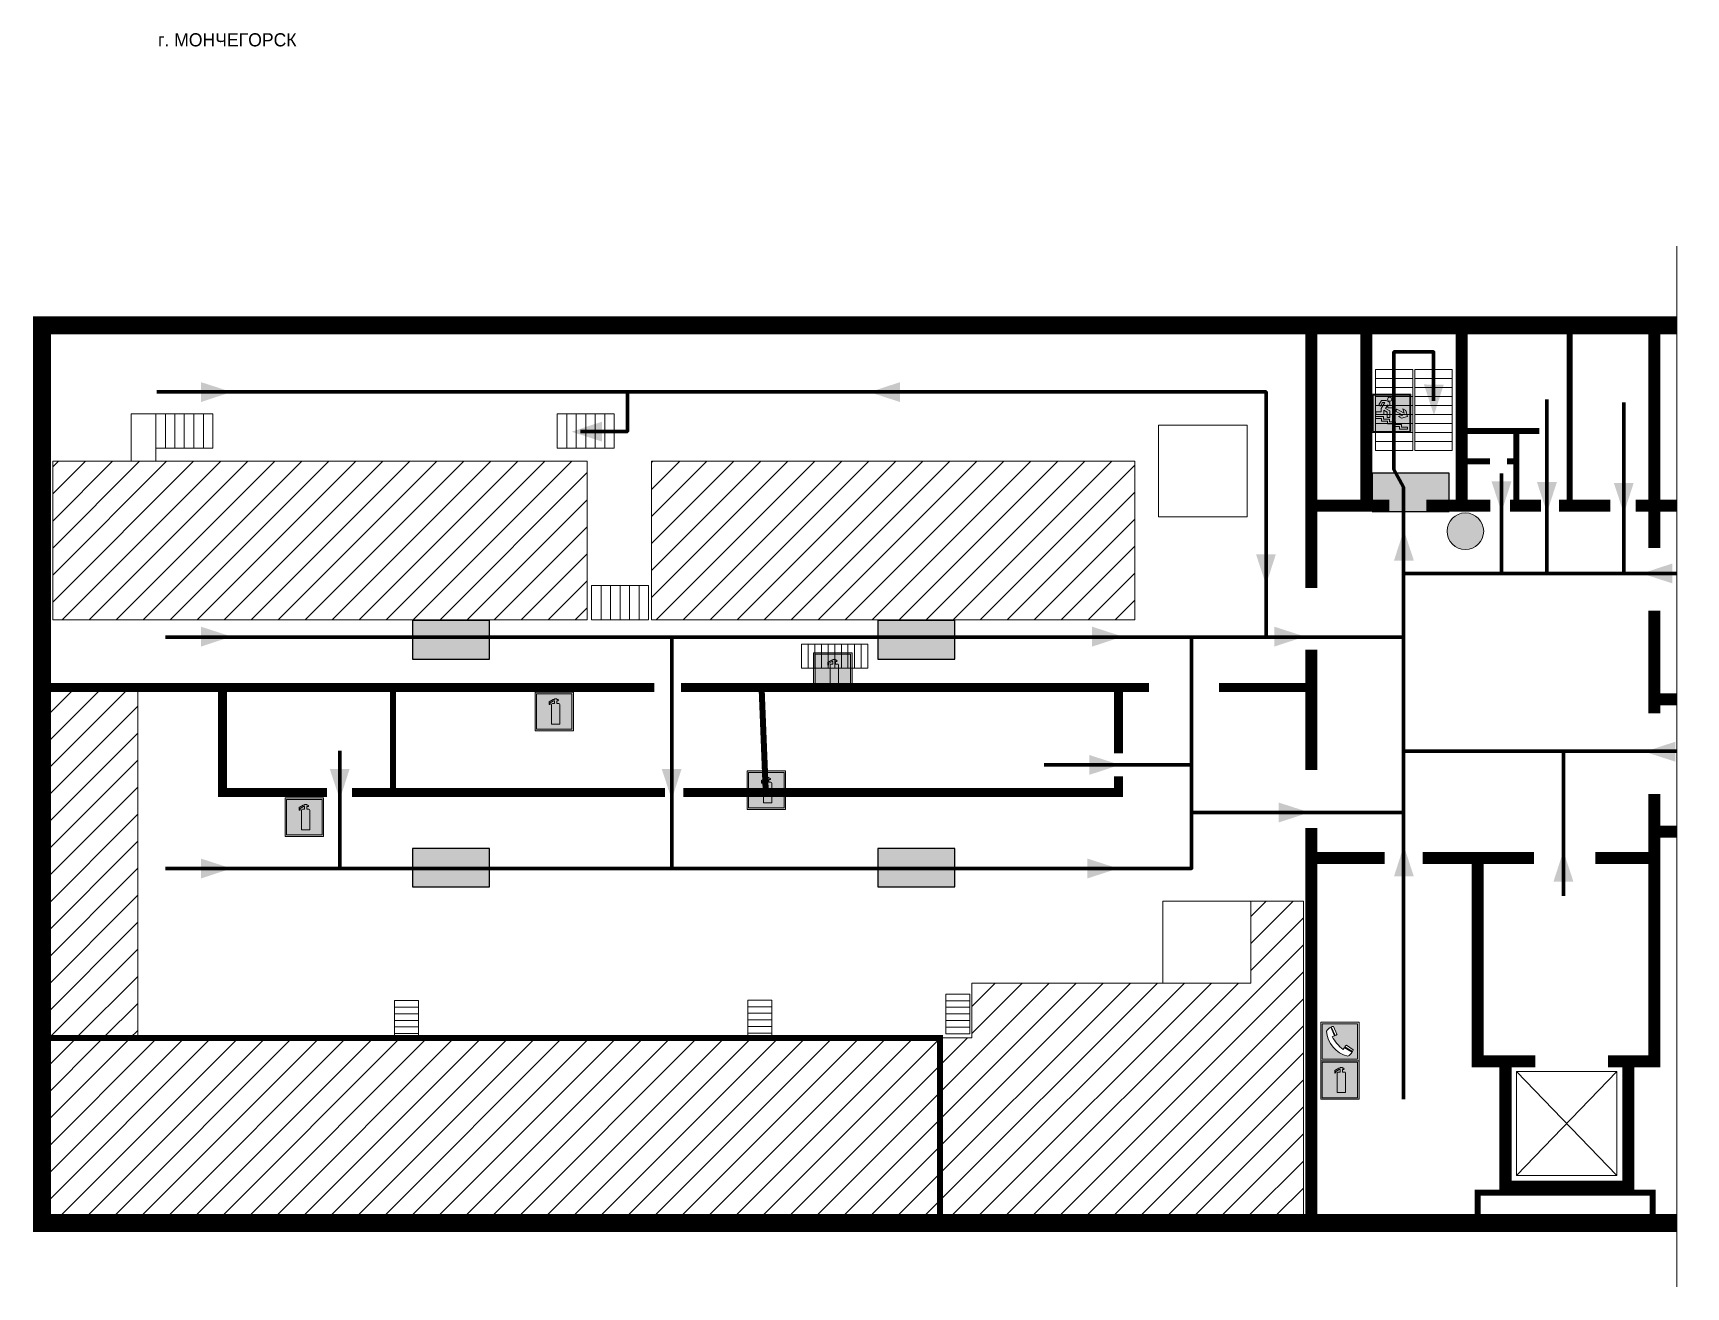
# Model space of a CAD drawing. Header units: millimetres. Extents: x 13114 to 67229, y 22859 to 38520.
# Drawn here: x 19376 to 19727.7, y 31354.9 to 31621.7 of the extents above; entities that cross this region are included whole.
import ezdxf

# ---------------------------------------------------------------- set-up
doc = ezdxf.new("R2010")
doc.units = ezdxf.units.MM
doc.layers.add('План_Штампы', color=7, linetype='Continuous')
doc.styles.add('обычный', font='arial.ttf')
pattern_1 = [(45, (-2234.3607, 21053.2086), (-2.87368196, 2.87368196), [])]

# ---------------------------------------------------------------- blocks, each defined once
blk = doc.blocks.new('A$C7B8C2D5B')
at = {"lineweight": 0}
h = blk.add_hatch(color=5, dxfattribs=at)
h.dxf.hatch_style = 1
h.paths.add_polyline_path([(1.4, -3.02, 1), (-2.11, -3.02, 1)])
at = {"color": 5, "lineweight": 0}
blk.add_circle((-0.36, -3.02), 1.75, dxfattribs=at)
blk = doc.blocks.new('A$C3AD82952')
at = {"true_color": 0xf5f5ff}
h = blk.add_hatch(color=7, dxfattribs=at)
h.dxf.hatch_style = 1
h.paths.add_polyline_path([(8.21, 8.73, 0.414214), (7.89, 9.05), (7.22, 9.05), (7.22, 9.92), (7.59, 9.92, 1), (7.57, 10.36), (7.22, 10.36), (7.22, 10.6), (6.43, 10.6), (6.43, 10.36), (6.01, 10.36), (4.74, 9.59), (4.74, 8.69), (4.98, 8.73), (4.98, 9.26), (6.12, 9.91), (6.43, 9.91), (6.43, 9.05), (5.76, 9.05, 0.414214), (5.44, 8.73), (5.44, 2.2), (8.21, 2.2)], flags=0)
h.paths.add_polyline_path([(12.8, 12.8), (0, 12.8), (0, 0), (12.8, 0)])
h.paths.add_polyline_path([(0.51, 12.29), (12.29, 12.29), (12.29, 0.51), (0.51, 0.51)], flags=16)
h.paths.add_polyline_path([(4.74, 9.59), (6.01, 10.36), (6.43, 10.36), (6.43, 10.6), (7.22, 10.6), (7.22, 10.36), (7.59, 10.36, -0.94586), (7.59, 9.92), (7.22, 9.92), (7.22, 9.05), (7.89, 9.05, -0.414214), (8.21, 8.73), (8.21, 2.2), (5.44, 2.2), (5.44, 8.73, -0.414214), (5.76, 9.05), (6.43, 9.05), (6.43, 9.91), (6.12, 9.91), (4.98, 9.26), (4.98, 8.73), (4.74, 8.69)], flags=0)
h = blk.add_hatch(color=242)
h.dxf.hatch_style = 1
h.paths.add_polyline_path([(12.29, 12.29), (0.51, 12.29), (0.51, 0.51), (12.29, 0.51)])
h.paths.add_polyline_path([(4.74, 8.69), (4.74, 9.59), (6.01, 10.36), (6.43, 10.36), (6.43, 10.6), (7.22, 10.6), (7.22, 10.36), (7.59, 10.36, -0.94586), (7.59, 9.92), (7.22, 9.92), (7.22, 9.05), (7.89, 9.05, -0.414214), (8.21, 8.73), (8.21, 2.2), (5.44, 2.2), (5.44, 8.73, -0.414214), (5.76, 9.05), (6.43, 9.05), (6.43, 9.91), (6.12, 9.91), (4.98, 9.26), (4.98, 8.73)], flags=16)
h = blk.add_hatch(color=7, dxfattribs=at)
h.dxf.hatch_style = 1
h.paths.add_polyline_path([(8.21, 8.73, 0.414214), (7.89, 9.05), (7.22, 9.05), (7.22, 9.92), (7.59, 9.92, 1), (7.57, 10.36), (7.22, 10.36), (7.22, 10.6), (6.43, 10.6), (6.43, 10.36), (6.01, 10.36), (4.74, 9.59), (4.74, 8.69), (4.98, 8.73), (4.98, 9.26), (6.12, 9.91), (6.43, 9.91), (6.43, 9.05), (5.76, 9.05, 0.414214), (5.44, 8.73), (5.44, 2.2), (8.21, 2.2)])
at = {"color": 242, "lineweight": 5}
for p, q in [((0, 0), (0, 12.8)), ((0, 12.8), (12.8, 12.8)), ((12.8, 0), (12.8, 12.8)), ((6.01, 10.36), (4.74, 9.59)), ((4.74, 9.59), (4.74, 8.69)), ((4.74, 8.69), (4.98, 8.73)), ((4.98, 9.26), (6.12, 9.91)), ((4.98, 8.73), (4.98, 9.26)), ((5.44, 2.2), (5.44, 8.73)), ((5.76, 9.05), (6.43, 9.05)), ((6.01, 10.36), (6.43, 10.36)), ((6.12, 9.91), (6.43, 9.91)), ((7.22, 10.6), (6.43, 10.6)), ((6.43, 10.6), (6.43, 10.36)), ((6.43, 9.91), (6.43, 9.05)), ((7.22, 10.36), (7.22, 10.6)), ((7.59, 10.36), (7.22, 10.36)), ((7.22, 9.05), (7.22, 9.92)), ((7.59, 9.92), (7.22, 9.92)), ((7.89, 9.05), (7.22, 9.05)), ((8.21, 2.2), (8.21, 8.73)), ((0, 0), (12.8, 0)), ((5.44, 2.2), (8.21, 2.2))]:
    blk.add_line(p, q, dxfattribs=at)
blk.add_lwpolyline([(0.51, 12.29), (12.29, 12.29), (12.29, 0.51), (0.51, 0.51)], close=True, dxfattribs=at)
for centre, radius, start, end in [((5.76, 8.73), 0.32, 90, 180), ((7.58, 10.14), 0.223, 273.1875, 86.8125), ((7.89, 8.73), 0.32, 0, 90)]:
    blk.add_arc(centre, radius, start, end, dxfattribs=at)
blk = doc.blocks.new('A$C32E8229D')
at = {"true_color": 0xffffff}
blk.add_hatch(color=7, dxfattribs=at).paths.add_polyline_path([(0, 0), (0, -8), (16, -8), (16, 0)])
h = blk.add_hatch(color=126)
h.paths.add_polyline_path([(0.2, -0.2), (15.8, -0.2), (15.8, -7.8), (0.2, -7.8)])
h.paths.add_polyline_path([(13.49, -2.05), (12.08, -2.05), (11.37, -2.63, 0.162397), (11.29, -2.84), (11.29, -3.63), (10.35, -3.63), (10.35, -4.05), (11.68, -4.05), (11.68, -3.48), (12.26, -4.28), (11.29, -5.1), (11.29, -6.78), (11.85, -6.78), (11.85, -5.44), (12.8, -4.64), (12.8, -5.94), (14.46, -5.94), (14.46, -5.39), (13.45, -5.39), (13.45, -3.97), (12.46, -2.59), (13.15, -2.59), (13.69, -3.34), (14.18, -3)], flags=16)
h.paths.add_polyline_path([(10.74, -1.82, 1), (11.8, -1.82, 1)], flags=16)
h.paths.add_polyline_path([(9.39, -3.59), (5.99, -3.59), (6.56, -3.03), (5.91, -3.03), (5.1, -3.83), (5.91, -4.64), (6.56, -4.64), (5.99, -4.09), (9.39, -4.09)], flags=16)
h.paths.add_polyline_path([(4.29, -1.08), (1.72, -1.08), (1.72, -6.6), (4.29, -6.6)], flags=16)
at = {"color": 126}
blk.add_lwpolyline([(16, -8), (0, -8), (0, 0), (16, 0)], close=True, dxfattribs=at)
blk = doc.blocks.new('A$C456E1F9C')
at = {"lineweight": 5}
h = blk.add_hatch(color=242, dxfattribs=at)
h.paths.add_polyline_path([(0.51, -1.47), (0.51, -13.26), (12.29, -13.26), (12.29, -1.47)])
h.paths.add_polyline_path([(5.42, -4.95, -0.254479), (4.78, -5.4), (3.52, -2.53, -0.209735), (4.23, -2.4)], flags=16)
h.paths.add_polyline_path([(8.53, -8.6), (10.87, -10.17), (10.54, -10.76), (8.03, -9.13, -0.192251)], flags=16)
h.paths.add_polyline_path([(4.61, -5.49, 0.005518), (3.87, -5.72, 0.128647), (7.49, -10.01, 0.00809), (7.83, -9.33), (10.47, -10.97, -0.16736), (8.99, -12.25, -0.327862), (1.95, -3.95, -0.166952), (3.36, -2.62)], flags=16)
at = {"color": 242, "lineweight": 5}
for p, q in [((0, -13.77), (0, -0.97)), ((12.8, -0.97), (0, -0.97)), ((4.61, -5.49), (3.36, -2.62)), ((3.52, -2.53), (4.78, -5.4)), ((4.23, -2.4), (5.42, -4.95)), ((12.8, -13.77), (12.8, -0.97)), ((7.83, -9.33), (10.47, -10.97)), ((8.03, -9.13), (10.54, -10.76)), ((10.81, -10.12), (8.53, -8.6)), ((10.54, -10.76), (10.8, -10.3)), ((10.8, -10.3), (10.81, -10.12)), ((0, -13.77), (12.8, -13.77))]:
    blk.add_line(p, q, dxfattribs=at)
blk.add_lwpolyline([(0.51, -1.47), (12.29, -1.47), (12.29, -13.26), (0.51, -13.26)], close=True, dxfattribs=at)
for centre, radius, start, end in [((4.59, -5.34), 2.99, 114.2845, 152.1974), ((11.12, -3.31), 9.19, 183.9915, 256.6009), ((4.02, -3.27), 0.891, 76.3284, 123.7092), ((14.98, -39.1), 35.17, 107.1487, 108.4135), ((4.68, -4.59), 0.824, 276.9621, 334.0723), ((13.86, -0.94), 11.08, 205.5536, 234.8762), ((-13.31, 0.8), 23.44, 332.5487, 334.4027), ((8.94, -9.5), 0.989, 114.4092, 157.9388), ((7.87, -9.46), 3, 291.9291, 329.9329)]:
    blk.add_arc(centre, radius, start, end, dxfattribs=at)
blk = doc.blocks.new('A$C7B4425F7')
at = {"true_color": 0xffffff}
blk.add_hatch(color=7, dxfattribs=at).paths.add_polyline_path([(0, 0), (-16, 0), (-16, -8), (0, -8)])
h = blk.add_hatch(color=126)
h.paths.add_polyline_path([(-0.2, -0.2), (-15.8, -0.2), (-15.8, -7.8), (-0.2, -7.8)])
h.paths.add_polyline_path([(-11.76, -2.03), (-11.76, -3.66), (-11.17, -3.66, -0.568275), (-11.17, -6.18), (-12.58, -6.18), (-12.58, -2.03)], flags=16)
h.paths.add_polyline_path([(-13.33, -4.12, -0.495768), (-13.59, -6.18), (-15.03, -6.18), (-15.03, -2.03), (-13.59, -2.03, -0.487973)], flags=16)
h.paths.add_polyline_path([(-10.25, -2.03), (-9.48, -2.03), (-9.48, -6.18), (-10.25, -6.18)], flags=16)
h.paths.add_polyline_path([(-13.84, -3.69), (-14.24, -3.69), (-14.24, -3.03), (-13.9, -3.03, -0.692621)], flags=0)
h.paths.add_polyline_path([(-9.15, -2.03), (-8.4, -2.03), (-8.04, -3.07), (-7.68, -2.03), (-6.93, -2.03), (-7.64, -4.1), (-6.93, -6.18), (-7.68, -6.18), (-8.04, -5.14), (-8.4, -6.18), (-9.15, -6.18), (-8.44, -4.1)], flags=16)
h.paths.add_polyline_path([(-11.76, -4.46), (-11.42, -4.46, -0.692621), (-11.36, -5.12), (-11.76, -5.12)], flags=0)
h.paths.add_polyline_path([(-13.9, -5.2), (-14.24, -5.2), (-14.24, -4.55), (-13.84, -4.55, -0.708038)], flags=0)
edge = h.paths.add_edge_path(flags=16)
edge.add_ellipse((-5.51, -4.08), major_axis=(0, 2.05), ratio=0.586184, start_angle=0, end_angle=360)
edge = h.paths.add_edge_path(flags=0)
edge.add_ellipse((-5.51, -4.08), major_axis=(0, 1.14), ratio=0.454828, start_angle=0, end_angle=360)
h.paths.add_polyline_path([(-4.13, -4.96, 0.377264), (-3.48, -4.52, 0.0555), (-3.16, -2.03), (-1.66, -2.03), (-1.66, -4.96), (-0.96, -4.96), (-0.96, -7.01), (-1.75, -7.01), (-1.75, -6.18), (-3.3, -6.18), (-3.3, -7.02), (-4.13, -7.02)], flags=16)
h.paths.add_polyline_path([(-2.73, -2.91), (-2.28, -2.91), (-2.28, -4.96), (-3.05, -4.96, 0.079136)], flags=0)
at = {"color": 126}
blk.add_lwpolyline([(-16, -8), (0, -8), (0, 0), (-16, 0)], close=True, dxfattribs=at)
blk = doc.blocks.new('вниз')
at = {"lineweight": 0, "true_color": 0xffffff}
h = blk.add_hatch(color=7, dxfattribs=at)
h.dxf.hatch_style = 1
h.paths.add_polyline_path([(40994.51, -4472.22), (40986.51, -4472.22), (40986.51, -4480.22), (40994.51, -4480.22)])
h.paths.add_polyline_path([(40994.31, -4472.42), (40994.31, -4480.01), (40986.71, -4480.01), (40986.71, -4472.42)], flags=16)
h.paths.add_polyline_path([(40988.43, -4473.53), (40989.43, -4473.53), (40990.19, -4473.96), (40990.19, -4474.6), (40991, -4474.6), (40991, -4475.06), (40989.73, -4475.06), (40989.73, -4474.46), (40989.3, -4475.18), (40990.17, -4475.7), (40990.17, -4477.11), (40989.63, -4477.11), (40989.63, -4476.01), (40988.94, -4475.59), (40988.94, -4476.46), (40988.94, -4476.46), (40987.47, -4476.46), (40987.26, -4476.46), (40987.26, -4475.92), (40988.4, -4475.92), (40988.4, -4475.2), (40989.1, -4473.99), (40988.66, -4473.99), (40988.24, -4474.7), (40987.86, -4474.47), (40988.41, -4473.56)], flags=0)
h.paths.add_polyline_path([(40990.55, -4473.29, -1), (40989.69, -4473.29, -1)], flags=0)
h.paths.add_polyline_path([(40988.85, -4476.89), (40988.85, -4477.43), (40990.1, -4477.43), (40990.1, -4477.99), (40991.34, -4477.99), (40991.34, -4478.54), (40992.59, -4478.54), (40992.59, -4479.09), (40993.83, -4479.09), (40993.83, -4479.52), (40992.17, -4479.52), (40992.17, -4478.97), (40990.91, -4478.97), (40990.91, -4478.41), (40989.68, -4478.41), (40989.68, -4477.86), (40988.43, -4477.86), (40988.43, -4477.31), (40987.6, -4477.31), (40987.18, -4477.31), (40987.18, -4476.89)], flags=0)
h.paths.add_polyline_path([(40991.61, -4475.33), (40993.12, -4476.2), (40992.9, -4475.27), (40993.48, -4475.6), (40993.83, -4476.88), (40992.56, -4477.22), (40991.97, -4476.88), (40992.9, -4476.61), (40991.38, -4475.74), (40991.58, -4475.39)], flags=0)
h.paths.add_polyline_path([(40990.19, -4473.96), (40989.43, -4473.53), (40988.43, -4473.53), (40988.41, -4473.56), (40987.86, -4474.47), (40988.24, -4474.7), (40988.66, -4473.99), (40989.1, -4473.99), (40988.4, -4475.2), (40988.4, -4475.92), (40987.26, -4475.92), (40987.26, -4476.46), (40987.47, -4476.46), (40988.94, -4476.46), (40988.94, -4476.27), (40988.94, -4475.59), (40989.63, -4476.01), (40989.63, -4477.11), (40990.17, -4477.11), (40990.17, -4475.7), (40989.3, -4475.18), (40989.73, -4474.46), (40989.73, -4475.06), (40991, -4475.06), (40991, -4474.6), (40990.19, -4474.6)], flags=0)
h.paths.add_polyline_path([(40990.55, -4473.29, 1), (40989.69, -4473.29, 1)], flags=0)
h.paths.add_polyline_path([(40991.61, -4475.33), (40991.58, -4475.39), (40991.38, -4475.74), (40992.9, -4476.61), (40991.97, -4476.88), (40992.56, -4477.22), (40993.83, -4476.88), (40993.48, -4475.6), (40992.9, -4475.27), (40993.12, -4476.2)], flags=0)
h.paths.add_polyline_path([(40990.1, -4477.43), (40988.85, -4477.43), (40988.85, -4476.89), (40987.18, -4476.89), (40987.18, -4477.31), (40987.6, -4477.31), (40988.43, -4477.31), (40988.43, -4477.86), (40989.68, -4477.86), (40989.68, -4478.41), (40990.91, -4478.41), (40990.91, -4478.97), (40992.17, -4478.97), (40992.17, -4479.52), (40993.83, -4479.52), (40993.83, -4479.09), (40992.59, -4479.09), (40992.59, -4478.54), (40991.34, -4478.54), (40991.34, -4477.99), (40990.1, -4477.99)], flags=0)
at = {"lineweight": 0}
h = blk.add_hatch(color=126, dxfattribs=at)
h.dxf.hatch_style = 1
h.paths.add_polyline_path([(40994.31, -4472.42), (40986.71, -4472.42), (40986.71, -4480.01), (40994.31, -4480.01)])
h.paths.add_polyline_path([(40988.43, -4473.53), (40989.43, -4473.53), (40990.19, -4473.96), (40990.19, -4474.6), (40991, -4474.6), (40991, -4475.06), (40989.73, -4475.06), (40989.73, -4474.46), (40989.3, -4475.18), (40990.17, -4475.7), (40990.17, -4477.11), (40989.63, -4477.11), (40989.63, -4476.01), (40988.94, -4475.59), (40988.94, -4476.46), (40988.94, -4476.46), (40987.47, -4476.46), (40987.26, -4476.46), (40987.26, -4475.92), (40988.4, -4475.92), (40988.4, -4475.2), (40989.1, -4473.99), (40988.66, -4473.99), (40988.24, -4474.7), (40987.86, -4474.47), (40988.41, -4473.56)], flags=16)
h.paths.add_polyline_path([(40990.55, -4473.29, -1), (40989.69, -4473.29, -1)], flags=16)
h.paths.add_polyline_path([(40988.85, -4476.89), (40988.85, -4477.43), (40990.1, -4477.43), (40990.1, -4477.99), (40991.34, -4477.99), (40991.34, -4478.54), (40992.59, -4478.54), (40992.59, -4479.09), (40993.83, -4479.09), (40993.83, -4479.52), (40992.17, -4479.52), (40992.17, -4478.97), (40990.91, -4478.97), (40990.91, -4478.41), (40989.68, -4478.41), (40989.68, -4477.86), (40988.43, -4477.86), (40988.43, -4477.31), (40987.6, -4477.31), (40987.18, -4477.31), (40987.18, -4476.89)], flags=16)
h.paths.add_polyline_path([(40991.61, -4475.33), (40993.12, -4476.2), (40992.9, -4475.27), (40993.48, -4475.6), (40993.83, -4476.88), (40992.56, -4477.22), (40991.97, -4476.88), (40992.9, -4476.61), (40991.38, -4475.74), (40991.58, -4475.39)], flags=16)
at = {"lineweight": 0, "true_color": 0xffffff}
h = blk.add_hatch(color=7, dxfattribs=at)
h.dxf.hatch_style = 1
h.paths.add_polyline_path([(40989.73, -4474.46), (40989.73, -4475.06), (40991, -4475.06), (40991, -4474.6), (40990.19, -4474.6), (40990.19, -4473.96), (40989.43, -4473.53), (40988.43, -4473.53), (40988.41, -4473.56), (40987.86, -4474.47), (40988.24, -4474.7), (40988.66, -4473.99), (40989.1, -4473.99), (40988.4, -4475.2), (40988.4, -4475.92), (40987.26, -4475.92), (40987.26, -4476.46), (40987.47, -4476.46), (40988.94, -4476.46), (40988.94, -4475.59), (40989.63, -4476.01), (40989.63, -4477.11), (40990.17, -4477.11), (40990.17, -4475.7), (40989.3, -4475.18)])
h.paths.add_polyline_path([(40989.69, -4473.29, 1), (40990.55, -4473.29, 1)])
h.paths.add_polyline_path([(40991.61, -4475.33), (40991.58, -4475.39), (40991.38, -4475.74), (40992.9, -4476.61), (40991.97, -4476.88), (40992.56, -4477.22), (40993.83, -4476.88), (40993.48, -4475.6), (40992.9, -4475.27), (40993.12, -4476.2)])
h.paths.add_polyline_path([(40990.1, -4477.43), (40988.85, -4477.43), (40988.85, -4476.89), (40987.18, -4476.89), (40987.18, -4477.31), (40987.6, -4477.31), (40988.43, -4477.31), (40988.43, -4477.86), (40989.68, -4477.86), (40989.68, -4478.41), (40990.91, -4478.41), (40990.91, -4478.97), (40992.17, -4478.97), (40992.17, -4479.52), (40993.83, -4479.52), (40993.83, -4479.09), (40992.59, -4479.09), (40992.59, -4478.54), (40991.34, -4478.54), (40991.34, -4477.99), (40990.1, -4477.99)])
at = {"color": 126, "lineweight": 0}
for points in [[(40986.51, -4472.22), (40994.51, -4472.22), (40994.51, -4480.22), (40986.51, -4480.22)], [(40986.71, -4472.42), (40994.31, -4472.42), (40994.31, -4480.01), (40986.71, -4480.01)]]:
    blk.add_lwpolyline(points, close=True, dxfattribs=at)
for points in [[(40987.47, -4476.46), (40987.26, -4476.46), (40987.26, -4475.92), (40988.4, -4475.92), (40988.4, -4475.2), (40989.1, -4473.99), (40988.66, -4473.99), (40988.24, -4474.7), (40987.86, -4474.47), (40988.41, -4473.56), (40988.43, -4473.53), (40989.43, -4473.53), (40990.19, -4473.96), (40990.19, -4474.6), (40991, -4474.6), (40991, -4475.06), (40989.73, -4475.06), (40989.73, -4474.46), (40989.3, -4475.18), (40990.17, -4475.7), (40990.17, -4477.11), (40989.63, -4477.11), (40989.63, -4476.01), (40988.94, -4475.59), (40988.94, -4476.46)], [(40991.58, -4475.39), (40991.38, -4475.74), (40992.9, -4476.61), (40991.97, -4476.88), (40992.56, -4477.22), (40993.83, -4476.88), (40993.48, -4475.6), (40992.9, -4475.27), (40993.12, -4476.2), (40991.61, -4475.33), (40991.58, -4475.39)], [(40987.6, -4477.31), (40987.18, -4477.31), (40987.18, -4476.89), (40988.85, -4476.89), (40988.85, -4477.43), (40990.1, -4477.43), (40990.1, -4477.99), (40991.34, -4477.99), (40991.34, -4478.54), (40992.59, -4478.54), (40992.59, -4479.09), (40993.83, -4479.09), (40993.83, -4479.52), (40992.17, -4479.52), (40992.17, -4478.97), (40990.91, -4478.97), (40990.91, -4478.41), (40989.68, -4478.41), (40989.68, -4477.86), (40988.43, -4477.86), (40988.43, -4477.31), (40987.6, -4477.31)], [(40987.47, -4476.46), (40988.94, -4476.46), (40988.94, -4476.27)]]:
    blk.add_lwpolyline(points, dxfattribs=at)
blk.add_circle((40990.12, -4473.29), 0.432, dxfattribs=at)

msp = doc.modelspace()

# ---------------------------------------------------------------- hatches: boundary and pattern name
at = {"lineweight": 0}
h = msp.add_hatch(dxfattribs=at)
h.set_pattern_fill('ANSI31', color=256, scale=1.28)
h.set_pattern_definition(pattern_1)
h.paths.add_polyline_path([(19493.92, 31496.83), (19493.92, 31530.58), (19458.13, 31530.58), (19380.18, 31530.58), (19380.18, 31496.83)])
h.paths.add_polyline_path([(19507.6, 31530.58), (19507.6, 31496.83), (19610.47, 31496.83), (19610.47, 31530.58)])
h = msp.add_hatch(dxfattribs=at)
h.set_pattern_fill('ANSI31', color=256, scale=1.28)
h.set_pattern_definition(pattern_1)
h.paths.add_polyline_path([(19398.25, 31481.79), (19377.88, 31481.79), (19377.88, 31407.9), (19398.25, 31407.9)])
h = msp.add_hatch(dxfattribs=at)
h.set_pattern_fill('ANSI31', color=256, scale=1.28)
h.set_pattern_definition(pattern_1)
h.paths.add_polyline_path([(19575.73, 31407.9), (19568.97, 31407.9), (19568.97, 31370.32), (19646.33, 31370.32), (19646.33, 31436.98), (19635.15, 31436.98), (19635.15, 31419.57), (19616.43, 31419.57), (19575.73, 31419.57)])
h.paths.add_polyline_path([(19568.97, 31370.32), (19568.97, 31407.9), (19533.21, 31407.9), (19533.21, 31407.49), (19528.1, 31407.49), (19457.98, 31407.68), (19457.98, 31407.39), (19452.87, 31407.39), (19377.88, 31407.9), (19377.88, 31370.32)])

# ---------------------------------------------------------------- linework, layer by layer
for points in [[(19725.81, 31576.32), (19725.81, 31354.91)], [(19458.13, 31530.58), (19380.18, 31530.58), (19380.18, 31496.83), (19493.92, 31496.83), (19493.92, 31530.58), (19458.13, 31530.58)], [(19507.6, 31496.83), (19507.6, 31530.58), (19610.47, 31530.58), (19610.47, 31496.83), (19507.6, 31496.83)], [(19377.88, 31407.9), (19575.73, 31407.9), (19575.73, 31419.57), (19616.43, 31419.57), (19616.43, 31436.98), (19635.15, 31436.98), (19635.15, 31419.57), (19616.43, 31419.57)], [(19635.15, 31436.98), (19646.33, 31436.98), (19646.33, 31370.32), (19377.88, 31370.32), (19377.88, 31407.9)], [(19691.68, 31378.6), (19713, 31400.75)], [(19691.68, 31400.75), (19713, 31378.6)]]:
    msp.add_lwpolyline(points, dxfattribs=at)
for points, const_width in [([(19397.23, 31368.5), (19377.88, 31368.5), (19377.88, 31559.49), (19725.81, 31559.49)], 3.84), ([(19648.01, 31559.42), (19648.01, 31503.63)], 2.56), ([(19659.72, 31521.14), (19659.72, 31559.3)], 2.56), ([(19679.99, 31520.91), (19679.99, 31558.97)], 2.56), ([(19703.02, 31521.14), (19703.02, 31559.35)], 1.28), ([(19720.98, 31512.1), (19720.98, 31559.35)], 2.56), ([(19691.66, 31521.14), (19691.66, 31537.01), (19696.55, 31537.01), (19679.99, 31537.01), (19679.99, 31521.14)], 1.28), ([(19680.69, 31530.59), (19686, 31530.59)], 1.28), ([(19691.66, 31530.59), (19689.63, 31530.59)], 1.28), ([(19648.21, 31521.14), (19664.61, 31521.14)], 2.56), ([(19672.46, 31521.14), (19686.12, 31521.14)], 2.56), ([(19690.31, 31521.14), (19696.88, 31521.14)], 2.56), ([(19700.73, 31521.14), (19711.66, 31521.14)], 2.56), ([(19717.03, 31521.14), (19725.81, 31521.14)], 2.56), ([(19725.81, 31479.92), (19720.98, 31479.92), (19720.98, 31498.78)], 2.56), ([(19648.01, 31490.51), (19648.01, 31464.89)], 2.56), ([(19379.19, 31482.41), (19508.15, 31482.41)], 1.92), ([(19438.52, 31460.11), (19416.3, 31460.11), (19416.3, 31482.41)], 1.92), ([(19452.58, 31482.41), (19452.58, 31460.11)], 1.28), ([(19513.86, 31482.41), (19527.45, 31482.41)], 1.92), ([(19527.45, 31482.41), (19531.01, 31482.41), (19606.98, 31482.41), (19606.98, 31468.45)], 1.92), ([(19531.9, 31460.11), (19531.01, 31482.41)], 1.28), ([(19606.98, 31482.41), (19613.43, 31482.41)], 1.92), ([(19628.36, 31482.41), (19648.41, 31482.41)], 1.92), ([(19720.98, 31479.92), (19720.98, 31476.93)], 2.56), ([(19606.98, 31463.57), (19606.98, 31460.11), (19514.33, 31460.11)], 1.92), ([(19510.46, 31460.11), (19443.81, 31460.11)], 1.92), ([(19720.98, 31459.81), (19720.98, 31446.17), (19708.42, 31446.17)], 2.56), ([(19648.01, 31368.5), (19648.01, 31452.56)], 2.56), ([(19720.98, 31451.75), (19725.81, 31451.75)], 2.56), ([(19648.01, 31446.17), (19663.61, 31446.17)], 2.56), ([(19695.43, 31446.17), (19671.68, 31446.17)], 2.56), ([(19689.33, 31402.89), (19683.43, 31402.89), (19683.43, 31446.17)], 2.56), ([(19720.98, 31446.17), (19720.98, 31402.89), (19711.11, 31402.89)], 2.56), ([(19695.66, 31402.89), (19689.33, 31402.89), (19689.33, 31376.21), (19715.47, 31376.21), (19715.47, 31402.89)], 2.56), ([(19683.43, 31368.5), (19683.43, 31374.99), (19720.67, 31374.99), (19720.67, 31368.39)], 1.28), ([(19397.23, 31368.5), (19725.81, 31368.5)], 3.84)]:
    msp.add_lwpolyline(points, dxfattribs=dict(at, const_width=const_width))
at = {"color": 126, "lineweight": 100, "true_color": 0x008754}
for points in [[(19667.61, 31493.17), (19667.61, 31525.09), (19665.57, 31528.8), (19665.57, 31553.85), (19667.73, 31553.85)], [(19674.04, 31543.42), (19674.04, 31553.85), (19666.09, 31553.85)], [(19402.32, 31545.33), (19553.97, 31545.33)], [(19502.46, 31545.33), (19502.46, 31536.93), (19502.46, 31536.93)], [(19553.97, 31545.33), (19611.44, 31545.33)], [(19638.36, 31493.17), (19638.36, 31545.33), (19611.44, 31545.33)], [(19698.16, 31543.71), (19698.16, 31506.7), (19725.81, 31506.7)], [(19714.52, 31506.7), (19714.52, 31543.09)], [(19502.46, 31536.93), (19492.45, 31536.93)], [(19688.49, 31506.7), (19688.49, 31527.95)], [(19698.16, 31506.7), (19667.61, 31506.7)], [(19502.46, 31493.17), (19404.13, 31493.17)], [(19502.46, 31493.17), (19667.61, 31493.17), (19667.61, 31394.84)], [(19511.89, 31493.17), (19511.89, 31443.96)], [(19591.14, 31466.02), (19622.51, 31466.02), (19622.51, 31493.17)], [(19441.26, 31443.96), (19441.26, 31468.96)], [(19720.65, 31468.86), (19667.61, 31468.86)], [(19701.69, 31438.11), (19701.69, 31468.86)], [(19720.65, 31468.86), (19725.81, 31468.86)], [(19622.51, 31455.88), (19622.51, 31466.02)], [(19622.51, 31455.88), (19622.51, 31443.96), (19621.04, 31443.96)], [(19622.51, 31455.88), (19667.61, 31455.88)], [(19404.13, 31443.96), (19621.04, 31443.96)]]:
    msp.add_lwpolyline(points, dxfattribs=at)
at = {"lineweight": 0}
for points in [[(19661.66, 31548.15), (19669.63, 31548.15), (19669.63, 31550.07), (19661.66, 31550.07)], [(19661.66, 31546.24), (19669.63, 31546.24), (19669.63, 31548.15), (19661.66, 31548.15)], [(19670.03, 31548.15), (19678, 31548.15), (19678, 31550.07), (19670.03, 31550.07)], [(19670.03, 31546.24), (19678, 31546.24), (19678, 31548.15), (19670.03, 31548.15)], [(19661.66, 31544.33), (19669.63, 31544.33), (19669.63, 31546.24), (19661.66, 31546.24)], [(19661.66, 31542.41), (19669.63, 31542.41), (19669.63, 31544.33), (19661.66, 31544.33)], [(19670.03, 31544.33), (19678, 31544.33), (19678, 31546.24), (19670.03, 31546.24)], [(19670.03, 31542.41), (19678, 31542.41), (19678, 31544.33), (19670.03, 31544.33)], [(19396.87, 31540.67), (19396.87, 31530.61), (19402.08, 31530.61), (19402.08, 31540.67)], [(19402.08, 31540.67), (19402.08, 31533.37), (19404.11, 31533.37), (19404.11, 31540.67)], [(19404.11, 31540.67), (19404.11, 31533.37), (19406.13, 31533.37), (19406.13, 31540.67)], [(19406.13, 31540.67), (19406.13, 31533.37), (19408.15, 31533.37), (19408.15, 31540.67)], [(19408.15, 31540.67), (19408.15, 31533.37), (19410.17, 31533.37), (19410.17, 31540.67)], [(19410.17, 31540.67), (19410.17, 31533.37), (19412.2, 31533.37), (19412.2, 31540.67)], [(19412.2, 31540.67), (19412.2, 31533.37), (19414.22, 31533.37), (19414.22, 31540.67)], [(19487.53, 31540.67), (19487.53, 31533.37), (19489.55, 31533.37), (19489.55, 31540.67)], [(19489.55, 31540.67), (19489.55, 31533.37), (19491.57, 31533.37), (19491.57, 31540.67)], [(19491.57, 31540.67), (19491.57, 31533.37), (19493.6, 31533.37), (19493.6, 31540.67)], [(19493.6, 31540.67), (19493.6, 31533.37), (19495.62, 31533.37), (19495.62, 31540.67)], [(19495.62, 31540.67), (19495.62, 31533.37), (19497.64, 31533.37), (19497.64, 31540.67)], [(19497.64, 31540.67), (19497.64, 31533.37), (19499.66, 31533.37), (19499.66, 31540.67)], [(19661.66, 31540.5), (19669.63, 31540.5), (19669.63, 31542.41), (19661.66, 31542.41)], [(19661.66, 31538.58), (19669.63, 31538.58), (19669.63, 31540.5), (19661.66, 31540.5)], [(19670.03, 31540.5), (19678, 31540.5), (19678, 31542.41), (19670.03, 31542.41)], [(19670.03, 31538.58), (19678, 31538.58), (19678, 31540.5), (19670.03, 31540.5)], [(19615.47, 31538.27), (19634.33, 31538.27), (19634.33, 31518.72), (19615.47, 31518.72)], [(19661.66, 31536.67), (19669.63, 31536.67), (19669.63, 31538.58), (19661.66, 31538.58)], [(19670.03, 31536.67), (19678, 31536.67), (19678, 31538.58), (19670.03, 31538.58)], [(19661.66, 31534.75), (19669.63, 31534.75), (19669.63, 31536.67), (19661.66, 31536.67)], [(19661.66, 31532.84), (19669.63, 31532.84), (19669.63, 31534.75), (19661.66, 31534.75)], [(19670.03, 31534.75), (19678, 31534.75), (19678, 31536.67), (19670.03, 31536.67)], [(19670.03, 31532.84), (19678, 31532.84), (19678, 31534.75), (19670.03, 31534.75)], [(19494.83, 31504.13), (19494.83, 31496.83), (19496.85, 31496.83), (19496.85, 31504.13)], [(19496.85, 31504.13), (19496.85, 31496.83), (19498.87, 31496.83), (19498.87, 31504.13)], [(19498.87, 31504.13), (19498.87, 31496.83), (19500.89, 31496.83), (19500.89, 31504.13)], [(19500.89, 31504.13), (19500.89, 31496.83), (19502.92, 31496.83), (19502.92, 31504.13)], [(19502.92, 31504.13), (19502.92, 31496.83), (19504.94, 31496.83), (19504.94, 31504.13)], [(19504.94, 31504.13), (19504.94, 31496.83), (19506.96, 31496.83), (19506.96, 31504.13)], [(19539.52, 31491.69), (19539.52, 31486.58), (19540.93, 31486.58), (19540.93, 31491.69)], [(19540.93, 31491.69), (19540.93, 31486.58), (19542.34, 31486.58), (19542.34, 31491.69)], [(19542.34, 31491.69), (19542.34, 31486.58), (19543.75, 31486.58), (19543.75, 31491.69)], [(19543.75, 31491.69), (19543.75, 31486.58), (19545.16, 31486.58), (19545.16, 31491.69)], [(19545.16, 31491.69), (19545.16, 31486.58), (19546.57, 31486.58), (19546.57, 31491.69)], [(19546.57, 31491.69), (19546.57, 31486.58), (19547.98, 31486.58), (19547.98, 31491.69)], [(19547.98, 31491.69), (19547.98, 31486.58), (19549.38, 31486.58), (19549.38, 31491.69)], [(19549.38, 31491.69), (19549.38, 31486.58), (19550.79, 31486.58), (19550.79, 31491.69)], [(19550.79, 31491.69), (19550.79, 31486.58), (19552.2, 31486.58), (19552.2, 31491.69)], [(19552.2, 31491.69), (19552.2, 31486.58), (19553.61, 31486.58), (19553.61, 31491.69)], [(19377.88, 31407.9), (19398.25, 31407.9), (19398.25, 31481.79), (19377.88, 31481.79)], [(19570.2, 31415.81), (19575.31, 31415.81), (19575.31, 31417.22), (19570.2, 31417.22)], [(19452.87, 31414.43), (19457.98, 31414.43), (19457.98, 31415.84), (19452.87, 31415.84)], [(19452.87, 31413.02), (19457.98, 31413.02), (19457.98, 31414.43), (19452.87, 31414.43)], [(19528.1, 31414.53), (19533.21, 31414.53), (19533.21, 31415.94), (19528.1, 31415.94)], [(19528.1, 31413.12), (19533.21, 31413.12), (19533.21, 31414.53), (19528.1, 31414.53)], [(19570.2, 31414.4), (19575.31, 31414.4), (19575.31, 31415.81), (19570.2, 31415.81)], [(19570.2, 31412.99), (19575.31, 31412.99), (19575.31, 31414.4), (19570.2, 31414.4)], [(19452.87, 31411.62), (19457.98, 31411.62), (19457.98, 31413.02), (19452.87, 31413.02)], [(19452.87, 31410.21), (19457.98, 31410.21), (19457.98, 31411.62), (19452.87, 31411.62)], [(19452.87, 31408.8), (19457.98, 31408.8), (19457.98, 31410.21), (19452.87, 31410.21)], [(19528.1, 31411.71), (19533.21, 31411.71), (19533.21, 31413.12), (19528.1, 31413.12)], [(19528.1, 31410.3), (19533.21, 31410.3), (19533.21, 31411.71), (19528.1, 31411.71)], [(19528.1, 31408.89), (19533.21, 31408.89), (19533.21, 31410.3), (19528.1, 31410.3)], [(19570.2, 31411.58), (19575.31, 31411.58), (19575.31, 31412.99), (19570.2, 31412.99)], [(19570.2, 31410.17), (19575.31, 31410.17), (19575.31, 31411.58), (19570.2, 31411.58)], [(19570.2, 31408.76), (19575.31, 31408.76), (19575.31, 31410.17), (19570.2, 31410.17)], [(19452.87, 31407.39), (19457.98, 31407.39), (19457.98, 31408.8), (19452.87, 31408.8)], [(19528.1, 31407.49), (19533.21, 31407.49), (19533.21, 31408.89), (19528.1, 31408.89)], [(19691.68, 31378.6), (19713, 31378.6), (19713, 31400.75), (19691.68, 31400.75)]]:
    msp.add_lwpolyline(points, close=True, dxfattribs=at)
at = {"lineweight": 0, "const_width": 1.28}
msp.add_lwpolyline([(19377.88, 31368.5), (19568.97, 31368.5), (19568.97, 31407.9), (19377.88, 31407.9)], close=True, dxfattribs=at)
at = {"layer": 'План_Штампы', "color": 126, "true_color": 0x008754}
for points in [[(19411.69, 31543.18), (19411.7, 31547.41), (19418.2, 31545.31)], [(19560.48, 31547.41), (19560.47, 31543.18), (19553.97, 31545.28)], [(19671.97, 31546.91), (19676.2, 31546.89), (19674.1, 31540.4)], [(19497.06, 31539), (19497.05, 31534.76), (19490.56, 31536.86)], [(19686.36, 31526.28), (19690.59, 31526.27), (19688.49, 31519.78)], [(19696.02, 31526.15), (19700.26, 31526.14), (19698.16, 31519.64)], [(19712.38, 31525.98), (19716.61, 31525.97), (19714.52, 31519.48)], [(19669.83, 31509.43), (19665.6, 31509.44), (19667.7, 31515.94)], [(19636.23, 31510.8), (19640.46, 31510.79), (19638.36, 31504.29)], [(19724.85, 31508.83), (19724.84, 31504.6), (19718.34, 31506.7)], [(19411.68, 31491.14), (19411.69, 31495.38), (19418.19, 31493.28)], [(19601.35, 31491.14), (19601.36, 31495.38), (19607.86, 31493.28)], [(19640.12, 31491.14), (19640.13, 31495.38), (19646.63, 31493.28)], [(19725.45, 31470.9), (19725.44, 31466.67), (19718.95, 31468.77)], [(19600.75, 31463.85), (19600.76, 31468.08), (19607.26, 31465.99)], [(19439.1, 31465.13), (19443.33, 31465.12), (19441.24, 31458.62)], [(19509.75, 31465.13), (19513.98, 31465.12), (19511.88, 31458.62)], [(19641.08, 31453.73), (19641.09, 31457.96), (19647.59, 31455.86)], [(19669.83, 31442.24), (19665.6, 31442.25), (19667.69, 31448.75)], [(19411.68, 31441.81), (19411.69, 31446.04), (19418.19, 31443.94)], [(19600.35, 31441.81), (19600.36, 31446.04), (19606.86, 31443.94)], [(19703.78, 31441.15), (19699.55, 31441.16), (19701.65, 31447.65)]]:
    msp.add_solid(points, dxfattribs=at)

# ---------------------------------------------------------------- block references
at = {"color": 126, "true_color": 0x008754, "xscale": 1.024, "yscale": 1.024, "zscale": 1.024}
msp.add_blockref('вниз', (-22309.22, 36124.42), dxfattribs=at)
for name, p, xscale, yscale, zscale in [('A$C7B8C2D5B', (19681.59, 31522.41), 2.229677417755127, 2.229677417755127, 2.229677417755127), ('A$C3AD82952', (19542.09, 31481.64), 0.6400000000000001, 0.6400000000000001, 0.6400000000000001), ('A$C3AD82952', (19482.79, 31473.24), 0.6400000000000001, 0.6400000000000001, 0.6400000000000001), ('A$C3AD82952', (19527.93, 31456.49), 0.6400000000000001, 0.6400000000000001, 0.6400000000000001), ('A$C3AD82952', (19429.59, 31450.76), 0.6400000000000001, 0.6400000000000001, 0.6400000000000001), ('A$C456E1F9C', (19650, 31411.85), 0.6400000000000001, 0.6400000000000001, 0.6400000000000001), ('A$C3AD82952', (19650, 31394.84), 0.6400000000000001, 0.6400000000000001, 0.6400000000000001)]:
    msp.add_blockref(name, p, dxfattribs=dict(xscale=xscale, yscale=yscale, zscale=zscale))
at = {"layer": 'План_Штампы', "xscale": 1.024, "yscale": 1.024, "zscale": 1.024}
msp.add_blockref('A$C7B4425F7', (19677.35, 31528.05), dxfattribs=at)
at = {"layer": 'План_Штампы', "color": 126, "true_color": 0x008754, "xscale": -1.024, "yscale": 1.024, "zscale": 1.024}
for p in [(19473.13, 31496.68), (19572.16, 31496.68), (19473.13, 31448.22), (19572.16, 31448.22)]:
    msp.add_blockref('A$C32E8229D', p, dxfattribs=at)

# ---------------------------------------------------------------- texts
at = {"lineweight": 0, "insert": (19417.29, 31620.22), "char_height": 2.8, "width": 126.6484, "attachment_point": 5, "style": 'обычный'}
msp.add_mtext('\\pi-8.4,l8.4,t8.4;{\\fProxima Nova Rg|b0|i0|c204|p2;г. МОНЧЕГОРСК\\H1.1997x; }', dxfattribs=at)

doc.saveas('drawing.dxf')
